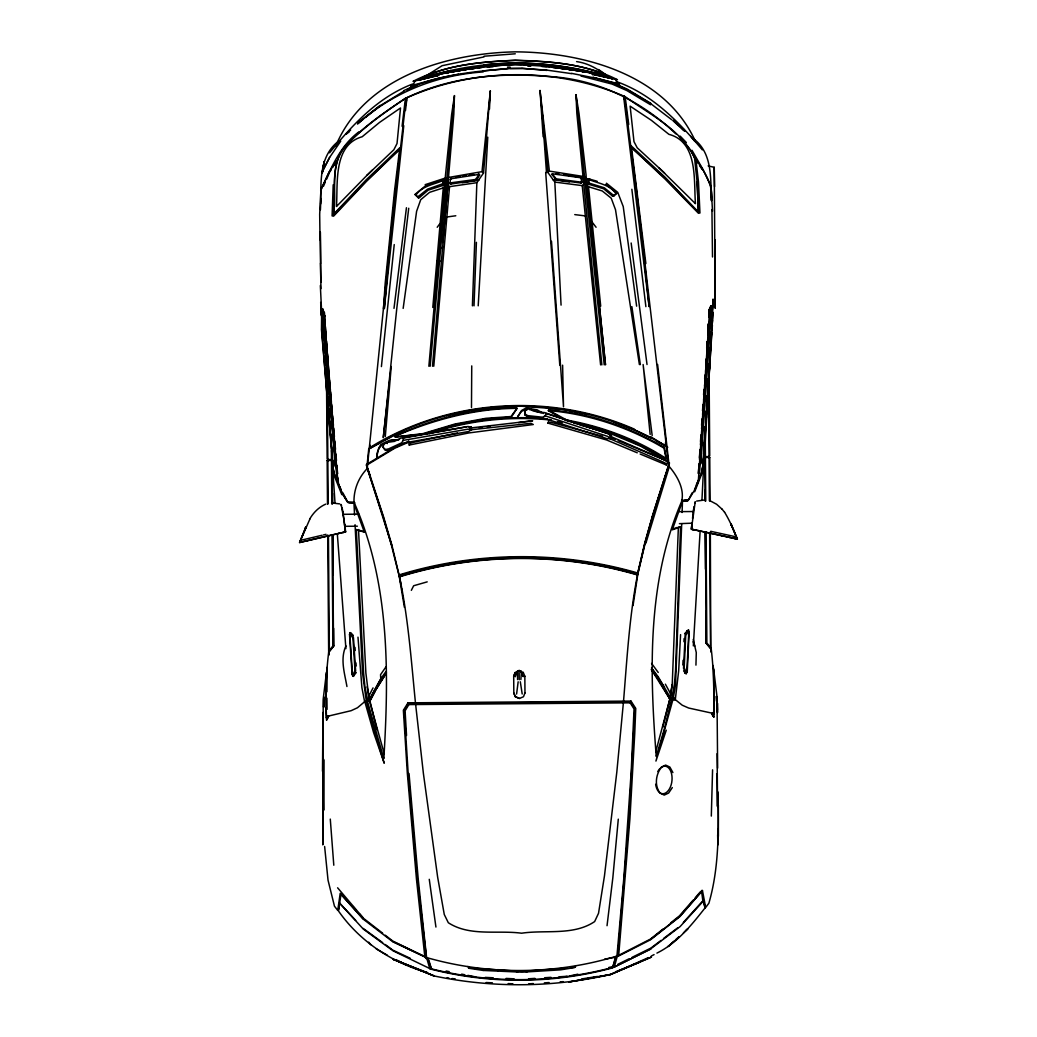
<?xml version="1.0" encoding="UTF-8"?>
<svg xmlns="http://www.w3.org/2000/svg" width="1037" height="1037" viewBox="0 0 1037 1037"><rect width="100%" height="100%" fill="white"/><g stroke="black" fill="none" stroke-linecap="round" stroke-linejoin="round"><path stroke-width="1.5" d="M709.386 500.832L708.44 381.422M323.648 759.991L324.075 809.949M712.925 665.391L713.65 669.15L713.858 717.06L712.86 715.854L713.637 714.752C714.208 692.807 713.793 670.887 711.265 649.253L706.041 643.031L705.795 610.897M716.8 702.23L716.865 696.89L716.956 699.521M717.345 712.121L717.423 703.255L717.617 712.497M718.395 836.328L718.343 805.049M326.94 691.757L327.096 671.406L327.044 675.981M323.661 759.317L322.792 844.909L323.025 766.524M322.494 771.269L323.025 712.497M471.485 407.528L471.744 365.905M547.056 70.412L521.987 68.325L510.126 68.39M443.369 184.78L442.799 180.062L441.84 180.023L443.434 180.969L443.369 184.78L442.436 185.597L428.151 190.16L419.454 197.561L418.455 197.86L415.28 194.515L418.455 197.86M323.57 707.014L323.79 696.89L323.868 706.599M329.299 377.572L323.674 312.487L322.468 309.739L321.664 310.724L321.47 329.753L333.59 472.613L334.394 473.157L332.371 466.015M325.151 316L322.04 312.941L321.716 329.909L332.929 467.324M611.493 435.851L608.602 433.842L544.334 412.545L537.49 412.013L532.551 410.639L530.063 408.863L526.835 409.058L524.722 411.119L524.968 414.994L527.444 416.77L544.762 418.468L607.073 438.664L610.482 438.521L611.493 435.851L608.888 433.881L546.59 413.659M524.968 414.994L524.722 411.119M526.796 410.211L526.835 409.058M527.444 416.77L527.47 415.617L524.994 413.841M530.037 410.017L530.063 408.863M571.568 73.64L547.069 70.14L522.039 68.403M708.154 165.881L714.247 167.307L715.193 308.274L715.011 239.703M717.915 842.498L717.863 844.909L717.643 834.785M711.317 816.08L712.575 769.843M694.621 157.805C680.894 129.197 649.642 114.537 625.155 96.648L623.561 96C555.676 67.016 474.415 67.664 406.997 97.711L406.271 97.763L400.451 148.537L366.437 180.594L333.564 215.113L333.616 214.166C336.636 191.638 329.157 164.248 345.645 145.66C363.054 127.045 384.286 112.437 405.415 98.385C448.917 77.166 499.108 72.305 546.888 76.401C595.86 78.41 640.801 100.408 675.904 133.903M323.038 315.818L323.233 309.739L322.494 308.78L322.377 311.943M333.564 215.113C336.74 192.338 329.131 164.727 345.736 145.906C363.468 127.097 384.87 112.087 406.271 97.763L406.543 100.952M323.661 707.299L324.05 701.181M442.734 242.515L448.412 178.882L445.34 178.04L445.404 175.94L451.626 114.537L454.452 95.611L453.817 114.187L448.502 177.47C438.353 184.547 424.133 183.873 416.187 194.632L415.811 195.475M333.201 184.78L332.099 215.89L333.564 216.189L366.307 181.54L400.451 148.537L395.304 191.456L367.241 468.257L383.301 517.178L391.455 545.306L399.167 576.015L404.404 607.371M335.029 503.269L332.501 464.757M489.477 109.144L490.332 90.906L483.553 172.972L476.864 182.693L472.405 305.824M513.691 676.383L515.195 672.52L519.213 670.822L523.27 672.456L524.826 676.293M524.968 692.897L523.465 696.747L519.446 698.445L515.389 696.812L513.833 692.975M519.446 698.445L515.402 696.67M523.27 672.456L522.026 673.894L523.205 676.668L520.704 670.874L517.593 670.9L517.554 679.585M655.695 751.89L670.265 697.499L672.235 684.472L678.379 527.029L680.531 527.003L675.528 670.641L674.374 684.459L671.652 698.51L669.578 698.549L651.482 669.824M681.698 523.75L675.515 685.094L673.246 698.432L655.928 761.08L666.26 730.165M682.087 512.511L682.489 501.273L687.635 501.234M474.013 305.85L476.411 242.347M322.429 320.277L322.559 317.244L335.301 466.637L332.708 460.195M320.42 209.733C321.651 186.154 317.231 157.715 338.438 141.265M438.923 75.442L439.001 73.886L480.52 66.938L515.117 64.32L549.532 66.537L571.594 69.285L591.31 72.694L592.464 73.005L592.762 74.768M682.839 664.963L683.059 660.323M683.94 641.709L684.083 638.611M683.616 670.952L686.105 673.752L687.246 671.898L689.151 631.74L688.503 629.926L684.614 633.685M385.22 935.18L392.867 941.116L427.348 957.812L431.405 968.843C490.695 983.711 553.615 983.219 612.673 967.417L616.289 956.321L617.845 955.038L629.057 818.854L634.903 708.686L630.626 701.842L630.989 701.077L407.995 702.84L403.367 710.254L407.334 773.421L416.472 879.156L424.729 955.894M686.87 671.03L684.977 672.987L686.87 671.03L688.775 632.57L687.155 630.716L688.775 632.57M483.553 172.972L482.114 171.636L482.231 169.42L490.332 90.906M680.583 634.618L678.665 670.926L675.307 699.612L682.242 705.212L688.672 708.038L711.252 712.989L712.86 715.854M478.213 305.811L487.779 137.195M706.443 358.672L705.627 371.415M706.716 353.902L707.428 341.199M707.791 334.847L708.427 323.738M708.789 317.387L709.243 309.454L711.162 305.708L711.965 318.359L713.041 299.304L711.888 318.696M703.332 464.395L705.51 426.013M705.691 422.811L706.327 411.611M706.69 405.208L707.234 395.615M707.778 386.023L708.141 379.62M708.777 368.42L709.049 363.624M711.862 320.07L713.041 299.304M684.835 500.21L688.62 499.73L694.207 490.695L702.905 468.97L705.419 426.959M705.704 422.111L706.391 410.795L705.717 421.916M706.677 405.947L707.26 396.251M707.74 388.175L708.31 378.479M708.802 370.403L709.191 363.935M709.865 352.632L710.151 347.784M710.825 336.468L711.11 331.62M711.9 329.792L712.938 312.124L711.926 328.21M693.338 645.895L700.131 530.983M701.932 500.378L703.942 460.272M705.393 426.311L702.775 469.696L701.971 470.254L702.905 465.574L701.971 470.254M705.704 422.526L706.378 411.313M706.677 406.517L707.351 395.304M707.74 388.901L708.31 379.296M708.789 371.285L709.282 363.287M709.852 353.669L710.241 347.265M710.825 337.66L711.11 332.864M706.366 416.654L705.666 427.918L706.378 416.693M707.48 398.973L706.677 411.832L707.493 399.012M708.491 382.886L707.778 394.138L708.608 381.331M708.789 378.064L709.606 365.193M320.951 198.469L320.679 203.913M708.815 378.116L709.632 365.257M711.654 333.123L704.019 463.085L702.905 468.97M711.862 329.909L712.471 320.264M699.016 463.967L698.381 473.624L699.081 464.096M699.444 457.524L699.975 449.488M700.506 441.438L700.934 434.996M701.569 425.339L701.997 418.896M702.529 410.846L702.956 404.417M703.592 394.76L703.916 389.925M704.667 378.661L704.875 375.446M705.73 362.561L705.938 359.346M706.69 348.082L707.117 341.64M707.752 331.983L708.284 323.933M708.815 315.883L709.243 309.454M703.63 454.05L704.356 442.812M704.667 437.99L705.406 426.738M706.754 405.843L707.39 396.212M707.804 389.782L708.53 378.531M708.738 375.316L709.464 364.065M709.775 359.243L710.514 348.004M710.825 343.182L711.551 331.931M703.669 458.069L712.38 325.216M383.47 308.715L385.194 283.257L394.488 191.145L399.504 149.95M699.495 473.481L710.345 311.398M520.872 679.559L521.365 672.676M699.431 459.3L700.105 449.708M700.442 444.925L701.116 435.333M701.569 428.942L702.243 419.35M702.58 414.554L703.255 404.974M703.592 400.178L704.382 388.992M704.616 385.79L705.406 374.603M428.864 366.255L445.417 179.414L446.882 178.792L454.452 95.611M432.494 366.23L448.412 178.882M592.892 77.632L571.568 73.368M711.952 314.38L712.186 311.398M433.777 366.217L449.527 186.647L447.919 185.001M432.792 307.445L443.266 187.891L444.964 185.48M580.901 183.03L581.64 181.89L580.901 183.03L556.221 179.79L551.865 174.462L552.215 173.788L556.169 178.844L580.979 182.136M695.944 665.132L696.281 652.597L693.247 639.44M385.284 436.59L391.234 366.541L383.262 437.679L396.834 308.054L408.721 208.268M389.912 244.615L384.299 308.715L403.769 125.697M624.002 99.254L624.287 96.039L636.355 189.551L668.684 465.885L653.038 515.052L645.157 543.297L637.833 574.135L633.037 605.569M679.404 523.659L692.042 523.179M327.251 667.18L326.085 676.526L326.085 698.86M439.74 242.515L445.417 179.414L442.306 180.918M430.161 366.242L446.882 178.792L425.676 185.688L414.813 194.567M618.298 819.152L612.828 877.872L607.034 925.704M379.659 442.747L369.366 448.645L370.157 445.21M617.028 955.025L623.872 877.509L631.196 771.722L634.035 708.984L630.146 702.827L630.626 701.842L408.397 703.604L404.236 710.514L408.176 773.382L417.328 879.039L426.427 957.592L392.867 941.816L363.054 919.028L341.588 894.957M693.688 529.622L691.381 529.129L695.231 501.765L694.959 503.204M692.573 529.453L691.485 529.207L692.003 523.452M618.778 954.364L629.9 818.958L634.735 733.677L635.759 708.427L630.989 701.077M691.485 529.207L691.562 526.161M691.757 529.246C692.923 524.644 690.085 531.164 693.792 529.713M375.524 690.396L369.924 700.921L367.461 701.297L383.846 758.617C388.992 672.313 389.886 582.781 353.98 502.167C353.721 489.892 358.258 478.135 366.657 469.152L368.731 448.995M394.241 244.576L381.409 366.592M691.848 529.22L691.912 527.263M479.625 175.033L478.485 173.944L479.625 175.033L476.826 179.686L475.426 180.425L450.784 184.055L449.941 183.692L450.486 178.844L451.458 178.17L450.395 179.518L450.486 178.844M692.522 518.435L693.247 511.915M402.084 126.268L405.415 98.385M393.995 308.365L406.439 207.75M517.593 670.9L515.285 676.733M405.467 110.557L406.997 97.711M449.941 183.692L450.032 182.927L475.464 179.492L479.263 174.372M516.595 694.025L518.163 681.789M341.147 893.375L338.438 910.927C359.813 941.518 391.792 962.53 427.464 972.68L392.79 959.147L434.646 976.063C492.588 988.144 552.877 987.6 610.612 974.469L651.392 957.099L610.612 974.469L568.95 982.013L610.612 974.469L648.397 957.605M326.474 672.209L323.194 699.223L323.103 772.928M403.16 308.391L416.602 211.302L420.724 199.713L429.564 192.338L443.266 187.891M338.451 910.097L339.605 903.136L355.704 920.402M693.105 511.993L693.986 507.067M710.799 651.923L711.265 649.253M710.799 650.977L710.332 531.942M693.753 509.297L694.207 506.847M670.459 693.857L672.235 684.472M704.032 464.939L702.788 471.213L694.66 491.81M705.121 501.04L704.758 455.762M320.666 190.601L321.003 189.097C331.14 168.551 339.967 145.673 359.165 131.673M332.047 450.628L332.436 503.982M669.513 462.917L652.766 515.506L644.794 543.66L637.535 574.576C629.394 616.328 627.009 658.858 623.535 701.181L616.821 772.046L604.467 875.876L598.53 913.286L594.642 921.582C573.396 935.892 545.592 929.619 521.585 933.209C497.514 929.995 469.813 936.696 448.321 922.736L444.277 914.504L437.653 877.198L423.407 773.576L415.448 702.814C411.261 660.712 408.254 618.35 399.517 576.857L391.83 544.866L383.573 516.841L366.398 464.524L394.773 447.44L408.98 441.218M662.786 727.365L669.889 698.925L658.054 678.444L651.353 669.474L657.419 677.692L669.889 698.925M608.81 967.469L613.437 966.471L614.319 967.067L617.106 956.788L650.484 939.781L679.974 916.527L701.09 892.118M674.517 699.845L675.307 699.612L672.52 699.469L671.652 698.51L664.795 727.339L656.24 756.466C649.629 670.9 647.062 581.964 681.646 501.428C684.783 488.66 676.798 475.244 668.684 465.885M612.673 967.417L615.485 957.229L604.688 959.134M439.001 73.886L437.847 74.223L437.575 75.986M337.556 473.39L336.779 476.346L322.04 312.941M467.985 966.445L469.23 968.325L483.216 970.451L521.987 972.2L560.693 969.841L574.641 967.534L575.833 965.641M645.87 543.207L669.267 466.767L657.601 364.415M383.029 447.051L383.897 444.277L386.607 442.488L394.475 441.373L401.021 438.094L467.687 426.557L471.213 427.05L471.563 429.772L468.62 431.496L404.158 442.955L388.136 450.499L385.168 450.278L383.029 447.051L383.69 448.153M580.072 177.146L581.161 178.481L580.072 177.146L571.309 175.823M669.021 463.63L652.766 514.715L644.794 542.87L637.703 572.994C560.486 550.621 476.126 551.269 399.271 574.874M356.274 672.507L353.202 676.383L352.074 674.543L349.521 634.424L350.117 632.596L353.176 635.318M711.784 315.533L711.239 314.172L700.856 463.746L703.021 459.222M345.956 645.895C339.955 658.923 344.634 673.233 346.941 686.52M717.993 791.944C718.576 829.172 719.354 867.126 708.88 903.227L705.666 907.492L702.451 890.511L701.492 890.524L702.943 901.49L680.103 926.585L650.795 948.751L614.319 967.067M354.317 675.593L352.411 673.674L349.897 635.24L351.478 633.374M554.808 179.077L555.08 178.312M305.695 527.807L305.785 527.133L305.28 528.455M322.04 318.605L322.559 317.244M527.47 415.617L542.558 417.198L545.203 415.85L546.123 413.413M637.249 452.806L606.619 439.986L547.964 423.122L549.364 419.415L551.412 419.92M640.166 454.037L666.415 465.017L667.828 461.309L618.233 440.556M305.513 527.859L305.889 527.263L299.589 542.558L305.785 527.133M304.995 529.155L305.345 528.274M364.998 531.787L356.326 529.57L363.598 673.104L364.946 686.896L367.837 700.908L366.994 701.88L364.22 702.075L357.454 707.765L351.115 710.695L328.703 716.01L326.564 720.106L326.188 707.973M326.564 720.106L327.718 717.241M515.195 672.52L513.691 676.228L513.821 693.131L515.389 696.812M710.332 309.882L711.265 307.639L710.436 306.68M419.466 79.901L414.93 80.964L413.128 85.241L417.276 84.788M694.751 489.671L698.316 481.414L709.697 309.013L711.162 305.708M323.466 186.258L325.307 182.071M326.538 179.271L328.988 173.672M335.599 146.347C364.065 77.231 446.623 53.263 515.272 51.85C583.455 52.252 665.663 74.379 695.749 142.108M626.711 89.441L611.895 82.921L617.365 83.634L615.511 79.382L610.936 78.384M566.371 420.711L548.106 410.587L550.362 410.717C590.338 414.398 629.381 427.737 663.939 448.101L666.143 458.341L665.326 458.885C635.564 440.194 602.225 427.05 567.563 421.139M615.991 193.893L616.185 192.221L615.991 193.893L613.437 196.317L612.439 196.045L603.638 188.773L589.275 184.43L588.77 178.908L597.156 181.255M698.458 480.39L696.423 484.448M309.869 519.096L299.563 542.532L301.002 542.195L299.913 542.429M669.578 698.549L670.783 694.077L665.365 684.161M329.183 653.984L328.651 651.456L332.929 645.895L332.047 534.612M682.489 501.273L672.274 529.829L680.531 527.003M384.338 754.029L369.6 701.297L380.799 680.635L386.308 672.857M411.339 590.338L413.659 585.749L427.205 581.861M589.275 184.43L588.316 183.64L588.148 179.816L589.716 178.857M373.035 687.894L368.666 696.462L369.6 701.297M688.62 499.73L692.172 492.782M329.585 157.468L322.144 171.935L329.597 157.443L340.745 141.136M616.419 956.814L616.795 956.114C555.197 974.793 488.621 975.324 426.751 957.605L425.676 956.555M328.703 716.01L327.186 718.9L326.383 717.811C325.112 695.814 326.085 673.881 328.651 652.273L333.758 645.973L333.629 628.292M731.266 524.502L730.852 523.905L737.424 539.097L721.972 535.701M613.437 196.317L616.509 192.921M516.996 408.422L511.28 417.224L486.016 418.974L455.074 424.639L423.07 434.114L394.928 437.031L423.044 433.583L454.945 424.003L485.938 418.313L510.982 416.537L516.996 408.422L516.491 407.632C474.427 408.267 432.701 418.209 394.76 436.37C432.935 419.92 473.87 408.682 515.752 408.371L516.491 407.632M326.383 717.811L327.614 715.673M386.01 666.804L380.54 674.672L380.786 679.235L369.341 699.781L369.924 700.921L375.238 690.396L386.425 672.793M376.301 689.087L386.231 673.233M588.316 183.64L588.938 182.616M407.995 702.84L408.876 704.577L405.091 710.799L406.53 735.505M353.098 674.815L354.991 670.485L352.956 638.157L350.299 634.151M329.597 172.285L331.218 169.679M332.838 167.087L336.895 160.605L329.053 172.142L320.9 190.29L319.681 214.257L320.018 239.819M309.739 519.018C313.42 512.576 318.916 507.119 325.761 504.112M353.202 676.383L355.639 670.835L353.487 637.859L352.813 635.551L350.117 632.596M366.657 469.152L367.241 468.257M402.978 437.873L403.289 440.362L401.617 442.851L387.475 449.397L384.507 449.164M672.313 787.589L668.619 793.059L664.224 795.094L660.063 793.111C654.269 785.463 655.76 774.367 661.515 767.134L665.611 765.073L669.876 767.069L672.909 772.565M588.148 179.816L588.77 178.908M693.183 138.465C712.743 152.867 710.436 178.286 711.421 199.752L711.434 200.828C713.689 184.664 703.643 169.912 694.544 157.78L690.862 150.559L679.404 136.845M385.997 671.457L380.475 679.235L369.211 699.871L365.88 673.091L358.491 529.557M612.439 196.045L614.021 195.293M618.493 955.544L617.145 956.088L650.471 939.081L663.071 928.996M437.199 227.272L439.973 223.538M327.498 504.215L327.148 460.519L327.848 459.611L332.294 459.572L331.451 458.73L331.386 450.667M367.461 701.297L366.709 702.282L364.22 702.075M333.758 645.973L329.351 651.482L328.444 535.973M365.011 702.282L373.566 732.472L384.221 763.219L374.798 732.472L366.268 700.856L367.046 699.884M408.63 441.295L409.226 445.054L411.015 442.877L457.408 432.986M704.823 906.818L704.979 908.023C691.355 925.224 677.057 943.229 656.914 953.107M329.585 152.828C352.528 124.803 377.948 97.167 412.635 84.01M688.348 631.481L685.716 635.525L684.187 667.88L686.183 672.196M693.092 900.181L679.442 915.865L670.628 922.93M695.192 897.77L700.442 891.729M702.451 890.511L679.831 916.306L650.471 939.483M688.503 629.926L685.807 632.92L685.159 635.24L683.526 668.256L686.105 673.752M683.344 922.45L703.371 900.259L704.94 907.206M600.604 364.894L582.224 185.61L583.805 183.925L583.131 177.82L586.164 176.925L586.061 174.825L579.022 113.539L575.989 94.652L576.831 113.214L583.001 176.407C593.268 183.316 607.475 182.421 615.602 193.063M333.616 214.166L366.541 179.453L399.751 147.811M705.756 501.014L705.419 457.473L704.577 456.63L705.406 455.774L705.225 433.207M350.662 130.014L346.228 134.032L349.171 131.803M331.801 503.969L331.464 460.428L332.294 459.572M366.852 175.422L336.481 206.48C337.958 183.134 333.046 144.973 362.172 136.754L379.529 122.431L400.515 107.978L397.028 143.521L393.879 149.717L366.852 175.422L372.426 170.016M561.069 305.124L554.821 182.084L547.886 172.466L549.286 171.105L549.13 168.901L540.031 90.504L543.142 136.754M423.368 77.788L425.585 75.636M678.976 937.085L667.997 946.587L673.83 941.337M683.409 932.911L687.855 928.737L685.522 930.837M676.176 939.237L678.509 937.137M417.859 196.836L427.542 189.162L442.747 183.769M358.102 123.26L363.002 119.372M365.452 117.427L380.138 105.761L403.873 91.191M357.843 122.794L380.125 105.385M412.583 85.397L411.546 86.214L413.413 85.812M357.532 124.116C392.193 92.591 436.642 75.066 483.216 71.929M412.22 84.853L411.132 85.682L437.471 78.514L458.717 74.223M661.023 940.429L650.808 948.142L632.129 957.307M663.576 938.498L677.628 927.882M425.948 75.96L442.086 65.707L484.059 56.892M339.605 903.136L363.3 929.087L392.984 950.786L429.746 968.519L430.614 967.91M551.865 174.462L552.721 173.853L579.916 177.625M550.232 410.989L566.708 420.05C601.356 426.259 635.046 438.703 664.821 457.641L665.3 457.356M369.937 447.556C448.165 398.869 550.167 392.206 634.45 429.175M369.25 448.852L400.93 431.69M709.036 457.9L709.749 457.498L709.036 456.604L704.577 456.63M709.023 456.202L709.736 455.8L709.023 364.143M651.236 956.101L654.075 954.597M383.859 440.323C471.031 392.492 583.027 395.149 667.75 447.258M650.834 949.088L612.439 967.91C553.577 983.802 490.76 984.294 431.651 969.336L429.953 968.908M617.754 964.358L629.252 958.719M526.057 409.278L521.481 411.391L517.58 416.874L521.546 410.496L526.148 408.008L536.985 409.758L543.582 413.478M406.815 89.843L417.107 85.125M403.639 90.737C435.994 74.936 472.781 71.747 508.156 68.507M408.993 441.995L394.786 448.217L366.398 465.315L391.83 545.656M340.693 488.647L337.906 483.229L322.598 312.941L323.674 312.487M615.615 971.76L639.868 962.103M349.897 635.24L351.037 634.825L349.521 634.424M547.964 423.122L550.556 422.15L602.549 436.331M673.039 528.896L677.044 527.496M431.483 183.549L438.884 181.034M417.172 84.904L410.937 86.745M425.157 184.664L445.34 178.04M352.074 674.543L353.526 674.102L352.411 673.674M517.593 971.125L516.219 971.552L517.696 971.954M424.613 434.36C463.941 420.581 506.043 414.878 547.575 419.013M429.227 433.777C467.609 420.452 508.752 415.954 549.156 419.881M526.252 971.889L527.703 971.462M597.532 976.439L581.485 978.98M687.648 632.168L689.151 631.74M399.517 576.857C476.139 553.032 560.511 552.371 637.496 574.991L637.535 574.576C560.486 552.099 476.152 552.747 399.478 576.455L401.189 585.788M399.284 575.665C476.139 552.06 560.498 551.399 637.716 573.772M344.336 532.201L345.632 531.89L344.802 524.553M450.745 70.503L425.39 77.257L426.064 76.984C483.916 59.096 546.538 58.603 604.662 75.571L605.323 75.831C566.008 64.825 524.709 60.185 484.033 64.89M344.725 530.14L344.945 532.046M392.867 941.518L426.427 957.592M696.657 501.078L704.862 499.964M438.431 75.118L418.585 80.186L438.482 75.027M446.066 73.173L449.112 72.396M446.091 73.096L449.125 72.318M301.002 540.225L322.014 535.286M300.341 542.351L307.496 540.653L300.51 542.351M438.392 74.781L421.903 78.76C482.62 60.289 547.73 59.77 608.745 77.282L609.16 77.477C568.393 66.951 526.031 60.937 483.981 66.018M441.464 74.029L450.693 71.747M344.867 531.968L345.619 531.864M307.108 540.744L314.872 538.916M314.652 538.968L338.593 533.407M343.117 532.487L344.802 532.085M323.375 534.962L326.033 534.353M344.258 532.111L345.334 531.851L344.051 520.315L341.147 504.552M314.729 539.059L331.568 535.157M307.172 540.808L314.937 539.007M331.399 535.196L343.558 532.383M343.04 532.383L344.712 532.007M338.282 533.472L343.454 532.292M437.575 75.727L417.859 80.251C447.401 64.048 482.283 61.922 515.311 60.25C549.895 61.261 586.138 63.711 617.456 79.732L615.511 79.382M446.325 415.487L471.005 410.159L494.247 407.165M570.143 975.856L577.868 974.184M414.93 80.964L413.037 81.353C444.367 65.098 480.52 61.74 515.285 60.405C548.119 61.663 583.118 62.661 612.621 78.708L592.801 74.495M409.226 445.054L468.88 432.935L533.277 424.535L530.905 423.303L469.839 429.888M437.847 74.223L480.649 67.081L508.791 64.605L521.365 64.501M403.536 438.042L466.43 426.881M448.502 177.47L482.114 171.636M403.289 440.362L468.024 429.149L471.563 429.772M455.826 177.431L460.195 176.705M451.613 178.636L478.744 174.449M462.243 182.758L478.874 180.244M449.527 186.647L476.864 182.693M460.156 70.607L450.641 72.007L460.156 70.542M471.252 68.96L474.415 68.494M463.111 176.212L466.183 175.759M469.255 175.305L473.87 174.631M463.332 70.075L466.494 69.609M471.252 68.909L474.427 68.455M441.503 247.687L443.305 247.26M446.195 217.096L455.8 215.761M479.275 427.737L482.412 427.335M487.131 426.713L490.268 426.311M518.539 422.616L532.668 420.776L469.618 428.074M567.42 968.117L527.872 970.956M570.622 967.728L575.418 967.145M525.889 971.28L517.424 971.086M398.052 439.986C387.54 439.273 376.716 445.482 376.703 457.097L378.686 448.165L380.773 444.536L389.912 440.245L399.336 439.532M483.177 70.918L508.26 68.636L521.948 68.533M484.059 56.231L515.272 53.794M528.546 978.798L534.949 978.384M544.555 977.748L550.971 977.334M558.982 976.815L566.993 976.297M493.301 66.459L487.066 66.861L493.301 66.511M528.624 983.867L533.355 983.569M544.36 982.869L549.091 982.557M560.11 981.858L563.247 981.65M630.146 702.827L408.876 704.577M334.912 474.57L342.223 493.469L347.862 502.426L354.913 502.815M436.733 261.078L439.973 261.052M327.848 460.454L331.464 460.428M348.925 502.867L353.008 502.841M357.376 526.2L344.79 526.303L343.273 514.3L358.854 514.171M679.261 511.643L693.286 511.526M705.419 457.473L709.036 457.447M348.795 502.206L353.98 502.167M681.555 500.236L687.557 500.197M675.048 698.419L672.43 697.473M507.521 67.081L510.1 67.081M331.542 502.919L339.76 503.904M527.652 65.733L530.775 65.875M541.716 66.381L549.584 66.977M527.664 65.668L530.788 65.811M541.716 66.342L546.408 66.562M514.443 970.982L468.426 967.936M486.107 982.532L492.406 982.83M508.156 983.594L512.887 983.815M485.251 977.398L493.262 977.787M506.095 978.422L514.119 978.811M548.754 66.329L592.464 73.005M517.502 405.908L564.05 409.421L588.809 414.372M574.77 214.607L585.996 215.994M554.821 182.084L582.224 185.61M452.08 978.513L455.256 978.915M557.53 68.014L552.76 67.392L555.936 67.846M560.706 68.429L565.476 69.051M568.652 69.466L579.774 70.918L575.004 70.36M560.693 68.481L563.882 68.896M568.639 69.518L571.828 69.946M556.065 173.762L559.15 174.164M563.765 174.773L568.393 175.383M552.773 179.66L569.443 181.903M467.998 426.609L471.213 427.05M568.107 175.396L584.648 177.703L589.262 179.764M549.286 171.105L583.001 176.407M573.798 423.161C607.397 429.448 639.401 442.903 668.139 461.335M617.106 84.204L619.024 84.567M446.143 971.021L449.241 971.643M461.659 974.132L464.757 974.741M467.868 975.363L475.633 976.919M735.959 536.829L710.721 531.307M698.134 530.568L705.445 532.124M693.26 529.531L698.458 530.633M693.364 529.622L705.562 532.24M722.063 535.805L729.854 537.477M729.478 537.399L736.879 538.981L732.822 538.073M722.193 535.753L705.29 532.098M705.393 532.201L722.27 535.844M736.49 538.877C736.05 534.029 728.907 519.096 724.578 512.252M531.255 409.537L541.236 412.998M584.349 72.007L581.303 71.281L584.362 72.084M576.585 61.598C588.096 63.192 598.466 69.051 607.125 76.595M580.953 76.025L612.154 84.088L626.905 90.582L650.562 104.75M557.53 421.592L562.106 422.837M447.154 977.632L448.891 978.111M579.955 424.963L610.832 433.686L640.866 446.286L668.152 462.126M685.781 671.483L687.246 671.898M589.794 183.329L604.234 187.762L613.152 195.047M592.749 241.31L586.125 178.299L586.761 184.366L588.51 186.751L602.277 190.977L611.234 198.21L615.511 209.733L639.401 364.596M611.895 82.921L619.633 85.099L618.635 84.321M427.438 958.46L428.825 960.119L431.405 968.843M545.203 415.85L607.643 436.383L610.482 438.521M356.326 529.57L364.402 532.253L353.993 503.865L354.563 515.091M667.828 461.309L609.639 435.994M613.684 421.839L634.398 429.875L651.664 438.197M610.949 437.497L615.317 439.338M425.805 957.981L427.179 959.705L429.746 968.519M608.797 438.223L664.95 462.813L666.415 465.017M616.834 81.729C652.273 94.38 678.729 121.718 702.347 149.885M392.958 950.177L410.341 958.357M550.362 410.717L548.521 409.784C589.431 412.83 629.29 426.7 664.523 447.504L666.143 458.341M327.912 459.21L327.135 458.821L326.551 384.857M327.148 460.519L327.925 460.908M387.384 955.233L376.224 948.881M395.953 959.601L404.521 963.969M710.617 501.065L716.593 504.241L722.102 509.193M650.692 436.707L666.247 446.299L655.877 440.556M628.046 90.219L650.705 103.635L671.833 119.812M650.705 103.259L626.931 88.975L612.089 82.493L592.905 77.347L619.426 84.036L618.415 83.232M380.786 679.235L381.72 679.857M598.505 69.518L605.232 74.223M363.222 928.452L382.614 942.62M385.207 944.513L391.675 949.231M382.666 933.196L363.559 918.367L359.295 913.61M605.958 184.275L616.95 192.973M606.451 183.225L617.767 192.389L623.237 206.583L636.627 306.161M673.065 120.772L684.161 130.831M673.324 120.305L684.809 130.921M664.587 173.075L637.211 147.798L633.983 141.641L630.133 106.163L651.34 120.292L668.904 134.33C698.225 142.03 693.662 180.373 695.438 203.654L658.962 167.761M697.875 162.913L694.544 157.78L697.084 181.864L698.471 212.222L665.093 178.234L630.626 146.723L665.21 179.181L698.484 213.311L699.949 212.987L698.484 181.903L695.801 158.596M631.313 145.984L664.963 177.107L698.471 212.222M322.624 314.457L324.918 316.596M515.195 672.676L516.426 673.933M680.155 136.106L686.364 142.549M363.17 918.808L340.188 893.375L337.738 910.395L334.458 906.182L328.029 880.167L324.62 846.477M352.891 906.468L356.093 910.032M337.608 887.802L363.287 918.03M706.041 643.031L710.552 648.475L709.632 532.966M672.028 698.899L672.806 699.858M722.076 509.167L724.591 512.278M690.836 136.404L694.777 141.304M368.77 942.179L370.779 944.707M425.04 957.06L425.611 957.799M590.429 219.883L596.081 227.259M651.651 668.061L658.378 677.044L670.265 697.499M418.728 196.576L419.454 197.561M651.573 663.395L658.236 672.482M651.495 668.061L664.432 687.259M442.799 180.062L443.434 180.969M699.534 165.479L702.023 169.342M712.328 712.639L713.637 714.752M386.607 442.488L387.281 443.59M387.475 449.397L388.136 450.499M426.751 957.605L427.153 958.305M522.026 673.894L520.704 670.874M712.25 714.195L713.858 717.06M711.252 648.436L706.871 642.94L706.003 531.657M342.845 492.782L347.862 502.426L342.34 493.469L338.542 484.512L337.984 478.083M691.977 150.274L702.749 169.044L710.889 186.025M441.918 184.495L442.436 185.597M737.307 538.994L730.852 523.905L731.629 525.733M322.494 308.78L323.972 312.046L338.062 484.266M731.02 523.918L731.513 525.085M321.664 310.724L322.598 312.941M341.795 494.597L333.603 474.129L332.384 467.881M731.435 524.903L731.733 525.603M664.821 457.641L665.326 458.885M476.527 178.934L476.826 179.686M693.105 641.657L694.725 646.129M370.378 476.45L367.396 468.089L368.187 470.915M370.287 702.425L376.988 729.62M341.173 504.591L341.497 505.991M342.119 507.91L343.519 514.754M704.979 908.023L703.371 900.259M367.085 686.883L369.6 699.366M328.651 652.273L329.196 654.943M364.454 700.869L361.887 687.57L357.985 637.159M342.832 512.058L343.364 514.948M401.773 588.886L402.343 591.997M366.268 700.856L362.587 673.415L355.056 524.722M520.315 681.776L522.194 693.986M482.983 968.895L483.216 970.451M631.87 306.628L640.335 364.583M713.65 669.15L716.943 696.112M429.266 879.311L435.929 927.052M581.07 177.807L581.744 182.655M631.585 148.122L645.87 263.515M625.155 96.648L628.733 124.479M631.157 243.008L647.023 364.518M623.561 96L649.123 306.628L642.525 242.619M652.182 435.553L643.121 364.544L650.147 434.503M645.882 306.654L631.857 189.278M426.479 956.529L418.235 879.13L409.019 773.485M321.535 310.011L322.04 314.47M344.608 524.605L345.425 531.942M665.391 442.877L665.65 445.223M588.51 186.751L600.708 306.122M586.761 184.366L605.504 364.855L599.438 306.109M604.221 364.868L575.989 94.652M583.131 177.82L601.875 364.881M540.031 90.504L547.886 172.466M450.693 183.16L450.784 184.055M716.061 696.54L716.476 701.155M329.507 380.009L330.349 389.653M330.544 391.934L331.373 401.513M331.646 404.702L332.333 412.687M332.605 415.876L333.434 425.455M333.681 428.242L334.407 436.629M334.795 441.101L335.508 449.397M335.897 453.96L336.468 460.571M336.869 465.224L337.569 473.339M322.74 336.079L323.013 339.306M323.7 347.369L324.114 352.204M324.659 358.659L325.074 363.494M325.761 371.557L326.175 376.405M326.849 384.468L327.135 387.682M327.951 397.365L328.223 400.593M328.91 408.656L329.183 411.87M330.012 421.553L330.284 424.781M331.101 434.451L331.386 437.679M322.351 331.788L323 339.812M323.388 344.634L324.037 352.658M324.425 357.467L325.061 365.504M325.449 370.313L326.098 378.336M326.486 383.159L327.135 391.182M327.523 395.991L328.172 404.015M328.56 408.837L329.209 416.861M329.468 420.063L330.246 429.694M330.634 434.516L331.283 442.54M331.542 445.754L332.32 455.373M710.876 192.48L711.421 199.752M559.786 365.193L545.695 172.466M322.04 320.07L320.342 285.564M325.787 371.116L326.149 375.912M326.759 383.91L327.122 388.706M327.731 396.704L328.223 403.095M328.716 408.397L329.196 415.902M329.688 421.255L330.284 430.29M330.531 433.492L331.257 443.084M331.633 447.893L332.358 457.486M332.605 460.687L333.447 471.874M330.284 819.087L333.797 865.221M337.323 533.848L345.904 648.643M324.438 312.487L325.125 322.001M325.475 326.759L326.162 336.273M326.512 341.03L327.199 350.558M327.433 353.721L328.236 364.83M541.897 108.794L546.486 172.57M551.49 241.271L563.506 406.802L562.611 365.18M322.001 321.444L320.705 302.402L321.159 315.209M711.239 314.172L711.434 317.205M415.448 702.814L415.5 703.553M355.017 647.399L355.211 650.51M355.989 662.902L356.184 666M711.265 189.447L712.51 211.159M711.926 209.539L712.51 256.982M711.265 307.639L711.784 317.853M710.928 309.869L711.304 317.296M469.165 966.925L469.23 968.325M697.136 181.605L698.407 211.289M497.954 969.582L498.019 971.176M714.247 167.307L714.571 186.608M716.969 696.838L717.358 709.852M320.459 263.191L320.964 288.636M717.098 753.653L717.578 806.838M718.135 829.289L718.252 836.133M519.148 670.239L519.161 671.419M717.086 707.014L717.643 768.119M326.927 698.225L327.057 709.36M320.381 232.249L320.679 263.191M717.086 773.68L717.345 806.06M709.749 457.498L710.099 501.195M705.38 531.722L706.275 643.096M704.849 490.371L704.927 500.015M705.173 532.15L705.458 569.119M524.839 676.15L524.968 693.04M519.161 672.598L519.213 679.715M332.216 449.954L332.358 467.609M332.553 493.314L332.631 502.958M332.89 535.092L333.201 575.263M332.67 534.664L333.525 646.038M331.27 436.149L331.321 442.605M327.355 397.365L327.835 458.756M327.848 459.611L328.198 503.839M327.731 534.962L328.651 651.456M320.822 282.284L320.226 232.249M660.465 768.028A13.831 8.205 -84 0 1 671.6 773.913A13.831 8.205 -84 0 1 666.013 792.735A13.831 8.205 -84 0 1 655.656 784.231M657.795 771.593A13.831 8.205 -84 0 1 659.519 769.013M704.149 452.041L703.734 458.471L704.149 452.041M705.251 434.347L704.654 443.992L705.264 434.36M324.127 161.578L322.3 172.946L324.127 161.578M683.059 128.666L682.463 129.171L685.301 131.362L683.059 128.666M482.348 67.327L477.59 68.027L482.361 67.288M611.817 78.514L591.984 73.808L611.817 78.514M433.842 975.869L392.932 959.134L433.842 975.869"/></g></svg>
